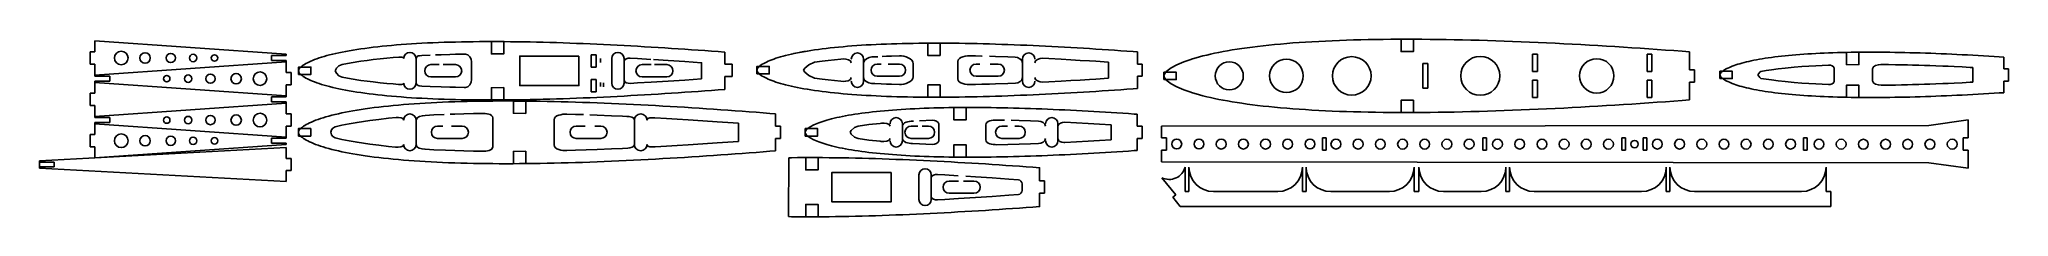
# Model space of a CAD drawing. Header units: millimetres. Extents: x 2592 to 3390, y 1308 to 1380.
import ezdxf

# ---------------------------------------------------------------- set-up
doc = ezdxf.new("R2010")
doc.units = ezdxf.units.MM
doc.layers.add('7', color=7, linetype='Continuous')
doc.layers.add('LAYER01', color=7, linetype='Continuous')

msp = doc.modelspace()

# ---------------------------------------------------------------- linework, layer by layer
for p, q in [((2612.71, 1369.95), (2612.71, 1374.95)), ((2612.71, 1374.95), (2614.71, 1374.95)), ((2614.71, 1379.37), (2614.71, 1374.95)), ((2815.86, 1373.75), (2817.86, 1373.75)), ((2815.86, 1373.75), (2815.86, 1368.75)), ((2817.86, 1373.75), (2817.86, 1368.75)), ((2870.04, 1369.98), (2870.04, 1374.83)), ((2902.76, 1375.15), (2897.84, 1374.28)), ((3037.21, 1369.99), (3037.21, 1374.94)), ((3197.43, 1366.94), (3197.43, 1373.98)), ((3199.43, 1373.98), (3199.43, 1366.94)), ((3243.79, 1366.94), (3243.79, 1373.98)), ((3245.79, 1373.98), (3245.79, 1366.94)), ((3260.99, 1367.68), (3260.99, 1374.98)), ((2614.71, 1369.95), (2612.71, 1369.95)), ((2692.24, 1366.53), (2694.24, 1366.53)), ((2694.24, 1366.53), (2694.24, 1361.53)), ((2744.87, 1372.25), (2744.87, 1362.25)), ((2750.88, 1369.75), (2754.17, 1369.75)), ((2755.88, 1369.75), (2760.88, 1369.75)), ((2767.38, 1370.83), (2767.38, 1363.66)), ((2815.86, 1372.75), (2815.86, 1369.75)), ((2817.86, 1368.75), (2815.86, 1368.75)), ((2819.66, 1372.29), (2819.66, 1370.68)), ((2824.15, 1362.25), (2824.15, 1372.25)), ((2829.15, 1372.25), (2829.15, 1362.25)), ((2829.15, 1371.12), (2829.15, 1363.37)), ((2836.45, 1369.75), (2840.2, 1369.75)), ((2841.45, 1369.75), (2846.45, 1369.75)), ((2873.04, 1369.98), (2870.04, 1369.98)), ((2873.04, 1364.98), (2870.04, 1364.98)), ((2870.04, 1364.98), (2870.04, 1359.66)), ((2873.04, 1367.48), (2873.04, 1369.98)), ((2873.04, 1367.48), (2873.04, 1367.48)), ((2873.04, 1367.48), (2873.04, 1364.98)), ((2926.23, 1371.99), (2926.23, 1362.99)), ((2931.77, 1369.99), (2933.31, 1369.99)), ((2940.77, 1364.99), (2931.77, 1364.99)), ((2936.27, 1369.99), (2940.77, 1369.99)), ((2946.31, 1370.14), (2946.31, 1364.84)), ((2964.46, 1370.97), (2964.46, 1364.01)), ((2971.84, 1369.99), (2973.43, 1369.99)), ((2980.84, 1364.99), (2971.84, 1364.99)), ((2977.52, 1369.99), (2980.84, 1369.99)), ((2990.66, 1362.99), (2990.66, 1371.99)), ((3025.48, 1370.77), (3025.48, 1364.21)), ((3039.21, 1369.99), (3037.21, 1369.99)), ((3039.21, 1364.99), (3037.21, 1364.99)), ((3037.21, 1364.99), (3037.21, 1360.04)), ((3039.21, 1367.49), (3039.21, 1369.99)), ((3039.21, 1367.49), (3039.21, 1364.99)), ((3154.99, 1370.18), (3152.99, 1370.18)), ((3155, 1370.18), (3153, 1370.18)), ((3154.99, 1370.18), (3154.99, 1360.18)), ((3155, 1370.18), (3155, 1360.18)), ((3262.99, 1367.68), (3260.99, 1367.68)), ((3262.99, 1365.18), (3262.99, 1367.68)), ((3262.99, 1365.18), (3262.99, 1362.68)), ((3375.8, 1368.58), (3375.8, 1362.58)), ((3388.35, 1368.09), (3388.35, 1372.84)), ((3390.35, 1368.09), (3388.35, 1368.09)), ((3390.35, 1365.59), (3390.35, 1368.09)), ((3390.35, 1365.59), (3390.35, 1363.09)), ((2612.71, 1353.11), (2612.71, 1358.11)), ((2612.71, 1358.11), (2614.71, 1358.11)), ((2614.71, 1362.53), (2614.71, 1358.11)), ((2692.24, 1357.11), (2692.24, 1361.53)), ((2694.24, 1361.53), (2692.24, 1361.53)), ((2760.88, 1364.75), (2750.88, 1364.75)), ((2815.86, 1363.75), (2817.86, 1363.75)), ((2815.86, 1363.75), (2815.86, 1358.75)), ((2817.86, 1358.75), (2815.86, 1358.75)), ((2817.86, 1363.75), (2817.86, 1358.75)), ((2819.66, 1362.53), (2819.66, 1360.91)), ((2820.84, 1362.38), (2820.84, 1360.77)), ((2846.45, 1364.75), (2836.45, 1364.75)), ((3154.99, 1360.18), (3152.99, 1360.18)), ((3155, 1360.18), (3153, 1360.18)), ((3197.43, 1363.41), (3197.43, 1356.37)), ((3199.43, 1363.41), (3199.43, 1356.37)), ((3243.79, 1363.41), (3243.79, 1356.37)), ((3245.79, 1363.41), (3245.79, 1356.37)), ((3262.99, 1362.68), (3260.99, 1362.68)), ((3260.99, 1362.68), (3260.99, 1355.37)), ((3388.35, 1363.09), (3388.37, 1358.34)), ((3390.35, 1363.09), (3388.37, 1363.09)), ((2614.71, 1353.11), (2612.71, 1353.11)), ((2692.24, 1349.69), (2694.24, 1349.69)), ((2694.24, 1349.69), (2694.24, 1344.69)), ((2890.59, 1344.71), (2890.59, 1349.75)), ((3037.16, 1344.71), (3037.16, 1349.57)), ((2612.71, 1336.27), (2612.71, 1341.27)), ((2612.71, 1341.27), (2614.71, 1341.27)), ((2614.71, 1345.69), (2614.71, 1341.27)), ((2692.24, 1340.27), (2692.24, 1344.69)), ((2694.24, 1344.69), (2692.24, 1344.69)), ((2744.87, 1347.21), (2744.87, 1337.21)), ((2753.56, 1344.71), (2755.65, 1344.71)), ((2759.21, 1344.71), (2763.56, 1344.71)), ((2775.92, 1348.16), (2775.92, 1336.25)), ((2809.78, 1344.71), (2813.45, 1344.71)), ((2817.28, 1344.71), (2819.78, 1344.71)), ((2833.4, 1337.21), (2833.4, 1347.21)), ((2875.56, 1345.9), (2875.56, 1338.51)), ((2892.59, 1344.71), (2890.59, 1344.71)), ((2892.59, 1342.21), (2892.59, 1344.71)), ((2892.59, 1342.21), (2892.59, 1339.71)), ((2941.99, 1345.71), (2941.99, 1338.71)), ((2945.5, 1344.71), (2948.19, 1344.71)), ((2949.97, 1344.71), (2952.5, 1344.71)), ((2956.74, 1345.6), (2956.74, 1338.81)), ((2975.76, 1345.21), (2975.76, 1339.2)), ((2982.26, 1344.71), (2984.59, 1344.71)), ((2987.51, 1344.71), (2989.26, 1344.71)), ((3005, 1345.71), (3005, 1338.71)), ((3026.61, 1345.27), (3026.61, 1339.14)), ((3039.16, 1344.69), (3037.16, 1344.71)), ((3039.16, 1342.21), (3039.16, 1344.71)), ((3039.16, 1342.21), (3039.16, 1339.71)), ((3046.97, 1344.68), (3358, 1345.03)), ((3046.97, 1339.93), (3046.97, 1344.68)), ((3358, 1345.03), (3373.97, 1347.26)), ((3373.97, 1339.93), (3373.97, 1347.26)), ((2614.71, 1336.27), (2612.71, 1336.27)), ((2763.56, 1339.71), (2753.56, 1339.71)), ((2819.78, 1339.71), (2809.78, 1339.71)), ((2892.59, 1339.71), (2890.59, 1339.71)), ((2890.59, 1339.71), (2890.59, 1334.67)), ((2952.5, 1339.71), (2945.5, 1339.71)), ((2989.26, 1339.71), (2982.26, 1339.71)), ((3039.16, 1339.71), (3037.16, 1339.71)), ((3037.16, 1339.71), (3037.16, 1334.84)), ((3046.97, 1339.93), (3048.97, 1339.93)), ((3046.97, 1330.18), (3046.97, 1334.93)), ((3048.97, 1334.93), (3046.97, 1334.93)), ((3048.97, 1339.93), (3048.97, 1334.93)), ((3112.22, 1339.93), (3113.72, 1339.93)), ((3112.22, 1334.93), (3112.22, 1339.93)), ((3113.72, 1334.93), (3112.22, 1334.93)), ((3113.72, 1339.93), (3113.72, 1334.93)), ((3177.22, 1339.93), (3178.72, 1339.93)), ((3177.22, 1334.93), (3177.22, 1339.93)), ((3178.72, 1334.93), (3177.22, 1334.93)), ((3178.72, 1339.93), (3178.72, 1334.93)), ((3233.62, 1339.93), (3235.12, 1339.93)), ((3233.62, 1334.93), (3233.62, 1339.93)), ((3235.12, 1334.93), (3233.62, 1334.93)), ((3235.12, 1339.93), (3235.12, 1334.93)), ((3242.22, 1339.93), (3243.72, 1339.93)), ((3242.22, 1334.93), (3242.22, 1339.93)), ((3243.72, 1334.93), (3242.22, 1334.93)), ((3243.72, 1339.93), (3243.72, 1334.93)), ((3307.22, 1339.93), (3308.72, 1339.93)), ((3307.22, 1334.93), (3307.22, 1339.93)), ((3308.72, 1334.93), (3307.22, 1334.93)), ((3308.72, 1339.93), (3308.72, 1334.93)), ((3371.97, 1334.93), (3371.97, 1339.93)), ((3371.97, 1339.93), (3373.97, 1339.93)), ((3373.97, 1334.93), (3371.97, 1334.93)), ((3373.97, 1327.61), (3373.97, 1334.93)), ((2692.24, 1331.62), (2694.24, 1331.62)), ((2692.24, 1322.2), (2692.24, 1326.62)), ((2694.24, 1326.62), (2692.24, 1326.62)), ((2694.24, 1331.62), (2694.24, 1326.62)), ((2895.89, 1331.87), (2895.83, 1307.93)), ((2997.6, 1322.42), (2997.6, 1327.8)), ((3046.97, 1330.18), (3358, 1329.84)), ((3357.99, 1329.84), (3373.97, 1327.61)), ((2948.69, 1314.9), (2948.69, 1324.9)), ((2953.69, 1324.9), (2953.69, 1314.9)), ((2953.69, 1323.77), (2953.69, 1316.03)), ((2961, 1322.4), (2964.74, 1322.4)), ((2971, 1317.4), (2961, 1317.4)), ((2966.71, 1322.4), (2971, 1322.4)), ((2990.47, 1321.3), (2990.47, 1318.51)), ((2999.6, 1322.42), (2997.6, 1322.42)), ((2999.6, 1317.42), (2997.6, 1317.42)), ((2997.6, 1317.42), (2997.6, 1312.01)), ((2999.6, 1319.92), (2999.6, 1322.42)), ((2999.6, 1319.92), (2999.6, 1317.42))]:
    msp.add_line(p, q)
at = {"linetype": 'ByBlock'}
for p, q in [((3197.43, 1373.98), (3199.43, 1373.98)), ((3243.79, 1373.98), (3245.79, 1373.98)), ((3152.99, 1370.18), (3152.99, 1360.18)), ((3197.43, 1366.94), (3199.43, 1366.94)), ((3243.79, 1366.94), (3245.79, 1366.94)), ((3197.43, 1363.41), (3199.43, 1363.41)), ((3243.79, 1363.41), (3245.79, 1363.41)), ((3197.43, 1356.37), (3199.43, 1356.37)), ((3243.79, 1356.37), (3245.79, 1356.37))]:
    msp.add_line(p, q, dxfattribs=at)
for points in [[(2746.21, 1373.38), (2747.26, 1373.44), (2750.53, 1373.6), (2750.64, 1373.6)], [(2752.79, 1373.69), (2755.05, 1373.78), (2758.48, 1373.89), (2760.85, 1373.95), (2764.42, 1374.03), (2764.86, 1374.03)], [(2810.86, 1373.25), (2810.86, 1361.25), (2786.86, 1361.25), (2786.86, 1373.25), (2810.86, 1373.25)], [(2929.57, 1372.86), (2930.83, 1372.93), (2931.97, 1372.98)], [(2933.81, 1373.06), (2935.48, 1373.13), (2937.59, 1373.2), (2940.81, 1373.3)], [(2970.14, 1373.33), (2971.66, 1373.3), (2974.12, 1373.24), (2974.34, 1373.23)], [(2977.26, 1373.16), (2979.75, 1373.08), (2984.78, 1372.92), (2987.68, 1372.81)], [(2714.97, 1369.86), (2713.59, 1369.27), (2712.59, 1368.25), (2712.07, 1367.25)], [(2714.97, 1364.63), (2713.59, 1365.22), (2712.59, 1366.24), (2712.07, 1367.25)], [(2714.97, 1369.86), (2718.56, 1370.52), (2722.44, 1371.14), (2724.98, 1371.49), (2727.52, 1371.81), (2730.26, 1372.11), (2733, 1372.39), (2735.55, 1372.63), (2737.89, 1372.82)], [(2831.67, 1372.38), (2834.67, 1372.21), (2840.07, 1371.89)], [(2841.15, 1371.82), (2847.04, 1371.46), (2853.86, 1371), (2860.6, 1370.53), (2860.6, 1363.96)], [(2906.36, 1370.72), (2904.08, 1369.72), (2902.49, 1368.33), (2901.9, 1367.49)], [(2906.36, 1364.26), (2904.08, 1365.26), (2902.49, 1366.64), (2901.9, 1367.49)], [(2906.36, 1370.72), (2909.49, 1371.15), (2911.9, 1371.44), (2914.44, 1371.71), (2917.03, 1371.97), (2918.08, 1372.06)], [(2998.74, 1372.32), (3001.29, 1372.2), (3006.4, 1371.93), (3010.24, 1371.71), (3014.06, 1371.49), (3017.88, 1371.26), (3020.43, 1371.1), (3025.48, 1370.77), (3025.48, 1370.77)], [(3289.92, 1367.02), (3289.47, 1366.73), (3289.07, 1366.18), (3288.74, 1365.59)], [(3289.92, 1364.16), (3289.47, 1364.45), (3289.07, 1365), (3288.74, 1365.59)], [(3289.92, 1367.02), (3292.15, 1367.38), (3294.25, 1367.69), (3296.88, 1368.02), (3299.72, 1368.34), (3303.42, 1368.68), (3306.5, 1368.93), (3309.4, 1369.13), (3312.22, 1369.29), (3314.76, 1369.42), (3317.38, 1369.52)], [(3319.64, 1368.31), (3319.64, 1362.87)], [(3335.17, 1363.13), (3335.17, 1368.06)], [(3338.62, 1369.8), (3338.64, 1369.8)], [(3338.64, 1369.8), (3341.7, 1369.77), (3344.57, 1369.73), (3346.98, 1369.68), (3349.33, 1369.63), (3351.41, 1369.58), (3353.98, 1369.5), (3356.28, 1369.43), (3358.4, 1369.36), (3360.89, 1369.27), (3363.65, 1369.16), (3365.87, 1369.06), (3368.35, 1368.95), (3371.57, 1368.8), (3374.78, 1368.63), (3375.8, 1368.57)], [(2737.69, 1361.69), (2735.55, 1361.87), (2733, 1362.1), (2730.26, 1362.38), (2727.52, 1362.69), (2724.98, 1363.01), (2722.44, 1363.36), (2718.56, 1363.97), (2714.97, 1364.63)], [(2764.83, 1360.46), (2764.42, 1360.47), (2760.85, 1360.54), (2758.48, 1360.6), (2755.05, 1360.71), (2750.53, 1360.89), (2747.26, 1361.05), (2746.06, 1361.12)], [(2860.6, 1363.96), (2860.6, 1363.96), (2853.86, 1363.49), (2847.04, 1363.03), (2840.18, 1362.61), (2834.67, 1362.28), (2831.67, 1362.11)], [(2917.93, 1362.93), (2917.03, 1363.01), (2914.44, 1363.27), (2911.9, 1363.54), (2909.49, 1363.83), (2906.36, 1364.26)], [(2940.76, 1361.68), (2937.59, 1361.77), (2935.48, 1361.85), (2933.37, 1361.93), (2930.83, 1362.05), (2929.41, 1362.12)], [(2987.78, 1362.18), (2984.78, 1362.06), (2979.75, 1361.9), (2977.26, 1361.82), (2974.12, 1361.74), (2971.66, 1361.68), (2969.91, 1361.65)], [(3025.48, 1364.21), (3025.48, 1364.21), (3020.43, 1363.88), (3017.88, 1363.72), (3014.06, 1363.49), (3010.24, 1363.27), (3006.4, 1363.05), (3001.29, 1362.78), (2998.79, 1362.66)], [(3317.35, 1361.66), (3314.76, 1361.77), (3312.22, 1361.89), (3309.4, 1362.05), (3306.5, 1362.25), (3303.42, 1362.5), (3299.72, 1362.85), (3296.88, 1363.16), (3294.25, 1363.5), (3292.15, 1363.8), (3289.92, 1364.16)], [(3375.8, 1362.61), (3374.78, 1362.55), (3371.57, 1362.38), (3368.35, 1362.23), (3365.87, 1362.12), (3363.65, 1362.03), (3360.89, 1361.92), (3358.4, 1361.82), (3356.28, 1361.75), (3353.98, 1361.68), (3351.41, 1361.61), (3349.33, 1361.55), (3346.98, 1361.5), (3344.57, 1361.46), (3341.7, 1361.41), (3338.64, 1361.38)], [(2748.58, 1349.1), (2752.1, 1349.29), (2756.27, 1349.48)], [(2758.68, 1349.58), (2760.52, 1349.64), (2764.25, 1349.75), (2768.08, 1349.84), (2771.47, 1349.9)], [(2805.96, 1349.6), (2809.45, 1349.5), (2812.66, 1349.4)], [(2815.24, 1349.29), (2818.21, 1349.14), (2824.09, 1348.96), (2828.53, 1348.76), (2830.24, 1348.68)], [(2712.03, 1344.47), (2711.17, 1343.95), (2710.57, 1343.18), (2710.25, 1342.21)], [(2712.03, 1339.94), (2711.17, 1340.46), (2710.57, 1341.23), (2710.25, 1342.21)], [(2712.03, 1344.47), (2714.73, 1345.08), (2717.75, 1345.68), (2720.93, 1346.24), (2726.08, 1347.01), (2729.72, 1347.48), (2733.64, 1347.91), (2736.85, 1348.21)], [(2800.81, 1337.11), (2800.81, 1347.3)], [(2841.68, 1348.09), (2846.31, 1347.82), (2850.75, 1347.56), (2855.18, 1347.29), (2861.06, 1346.91), (2866.9, 1346.52)], [(2866.9, 1346.52), (2871.24, 1346.21), (2875.56, 1345.9), (2875.56, 1345.9), (2875.56, 1345.9)], [(2924.04, 1344.77), (2922.52, 1344.19), (2921.23, 1342.95), (2920.76, 1342.21)], [(2924.04, 1339.64), (2922.52, 1340.22), (2921.23, 1341.46), (2920.76, 1342.21)], [(2924.04, 1344.77), (2928.36, 1345.34), (2933.03, 1345.84), (2933.5, 1345.89)], [(2946.09, 1346.77), (2946.48, 1346.79)], [(2948.88, 1346.91), (2954.13, 1347.1)], [(2956.74, 1345.6), (2956.74, 1340.5)], [(2980.18, 1347.22), (2983.32, 1347.16)], [(2986.02, 1347.1), (2989.25, 1347.02), (2993.84, 1346.87), (2997.13, 1346.76)], [(3007.83, 1346.31), (3012.53, 1346.08), (3017.23, 1345.82), (3021.93, 1345.55), (3026.61, 1345.27), (3026.61, 1345.27)], [(2736.57, 1336.22), (2733.64, 1336.5), (2729.72, 1336.94), (2726.08, 1337.4), (2720.93, 1338.17), (2717.75, 1338.73), (2714.73, 1339.33), (2712.03, 1339.94)], [(2771.96, 1334.51), (2768.08, 1334.57), (2764.25, 1334.66), (2760.52, 1334.77), (2756.84, 1334.91), (2752.1, 1335.12), (2748.58, 1335.31), (2748.38, 1335.32)], [(2830.72, 1335.76), (2828.53, 1335.65), (2824.09, 1335.45), (2818.21, 1335.27), (2813.81, 1335.05), (2809.45, 1334.91), (2805.99, 1334.81)], [(2875.56, 1338.51), (2875.56, 1338.51), (2875.56, 1338.51), (2871.24, 1338.2), (2866.9, 1337.9), (2861.06, 1337.5), (2855.18, 1337.12), (2850.75, 1336.85), (2846.31, 1336.59), (2841.79, 1336.33)], [(2933.36, 1338.54), (2933.03, 1338.57), (2928.36, 1339.07), (2924.04, 1339.64)], [(2954.09, 1337.31), (2948.88, 1337.5), (2946.01, 1337.64)], [(2997.2, 1337.66), (2993.84, 1337.54), (2989.25, 1337.4), (2984.7, 1337.28), (2980.21, 1337.19)], [(3026.61, 1339.14), (3026.61, 1339.14), (3021.93, 1338.86), (3017.23, 1338.59), (3012.53, 1338.33), (3007.83, 1338.1), (3007.42, 1338.08)], [(2937.42, 1325.9), (2937.42, 1313.9), (2913.42, 1313.9), (2913.42, 1325.9), (2937.42, 1325.9)], [(2956.22, 1325.03), (2959.21, 1324.86), (2964.61, 1324.55)], [(2967.66, 1324.36), (2971.59, 1324.11), (2978.41, 1323.66), (2985.15, 1323.19), (2989.02, 1322.9)], [(2989.05, 1316.9), (2985.15, 1316.62), (2978.41, 1316.14), (2971.59, 1315.69), (2964.73, 1315.26), (2959.21, 1314.94), (2956.22, 1314.77)]]:
    msp.add_lwpolyline(points)
for centre in [(3053.19, 1337.43), (3062.19, 1337.43), (3071.2, 1337.41), (3080.2, 1337.41), (3089.16, 1337.41), (3098.16, 1337.41), (3107.19, 1337.43), (3117.7, 1337.42), (3126.7, 1337.42), (3135.71, 1337.4), (3144.71, 1337.4), (3153.67, 1337.4), (3162.67, 1337.4), (3171.7, 1337.42), (3183.19, 1337.42), (3192.19, 1337.42), (3201.2, 1337.4), (3210.2, 1337.4), (3219.16, 1337.4), (3228.16, 1337.4), (3247.98, 1337.42), (3256.98, 1337.42), (3265.99, 1337.4), (3274.99, 1337.4), (3283.95, 1337.4), (3292.95, 1337.4), (3301.98, 1337.42), (3313.48, 1337.39), (3322.48, 1337.39), (3331.49, 1337.37), (3340.49, 1337.37), (3349.44, 1337.37), (3358.44, 1337.37), (3367.48, 1337.39)]:
    msp.add_circle(centre, 2)
for centre, start, end in [((2742.37, 1372.25), 0, 180), ((2826.65, 1372.25), 0, 180), ((2923.73, 1371.99), 0, 180), ((2993.16, 1371.99), 0, 180), ((2750.88, 1367.25), 90, 270), ((2760.88, 1367.25), 270, 90), ((2836.45, 1367.25), 90, 270), ((2846.45, 1367.25), 270, 90), ((2931.77, 1367.49), 90, 270), ((2940.77, 1367.49), 270, 90), ((2971.84, 1367.49), 90, 270), ((2980.84, 1367.49), 270, 90), ((2742.37, 1362.25), 180, 0), ((2826.65, 1362.25), 180, 0), ((2923.73, 1362.99), 180, 0), ((2993.16, 1362.99), 180, 0), ((2742.37, 1347.21), 0, 180), ((2835.9, 1347.21), 0, 180), ((2753.56, 1342.21), 90, 270), ((2763.56, 1342.21), 270, 90), ((2809.78, 1342.21), 90, 270), ((2819.78, 1342.21), 270, 90), ((2939.49, 1345.71), 0, 180), ((2945.5, 1342.21), 90, 270), ((2952.5, 1342.21), 270, 90), ((2982.26, 1342.21), 90, 270), ((2989.26, 1342.21), 270, 90), ((3002.5, 1345.71), 0, 180), ((2742.37, 1337.21), 180, 0), ((2835.9, 1337.21), 180, 0), ((2939.49, 1338.71), 180, 0), ((3002.5, 1338.71), 180, 0), ((2951.19, 1324.9), 0, 180), ((2961, 1319.9), 90, 270), ((2971, 1319.9), 270, 90), ((2951.19, 1314.9), 180, 0)]:
    msp.add_arc(centre, 2.5, start, end)
for points in [[(2737.89, 1372.82), (2738.57, 1372.88), (2739.87, 1372.93), (2739.87, 1372.25)], [(2746.21, 1373.38), (2745.63, 1373.35), (2744.87, 1372.83), (2744.87, 1372.25)], [(2764.86, 1374.03), (2766.22, 1374.05), (2767.38, 1372.19), (2767.38, 1370.83)], [(2929.57, 1372.86), (2928.21, 1372.79), (2926.23, 1371.86), (2926.23, 1370.49)], [(2940.81, 1373.3), (2942.92, 1373.36), (2946.31, 1372.25), (2946.31, 1370.14)], [(2964.46, 1370.97), (2964.46, 1373.02), (2968.09, 1373.37), (2970.14, 1373.33)], [(2829.15, 1371.12), (2829.15, 1372.06), (2830.73, 1372.43), (2831.67, 1372.38)], [(2918.08, 1372.06), (2919.25, 1372.16), (2921.23, 1371.66), (2921.23, 1370.49)], [(2987.68, 1372.81), (2988.94, 1372.76), (2990.66, 1371.75), (2990.66, 1370.49)], [(2998.74, 1372.32), (2997.55, 1372.38), (2995.66, 1371.68), (2995.66, 1370.49)], [(3317.38, 1369.52), (3318.24, 1369.56), (3319.64, 1369.16), (3319.64, 1368.31)], [(3335.17, 1368.06), (3335.17, 1369.35), (3337.35, 1369.81), (3338.64, 1369.8)], [(2737.69, 1361.69), (2738.44, 1361.62), (2739.87, 1361.5), (2739.87, 1362.25)], [(2746.06, 1361.12), (2745.52, 1361.15), (2744.87, 1361.7), (2744.87, 1362.25)], [(2764.83, 1360.46), (2766.2, 1360.44), (2767.38, 1362.3), (2767.38, 1363.66)], [(2829.15, 1363.37), (2829.15, 1362.43), (2830.73, 1362.06), (2831.67, 1362.11)], [(2917.93, 1362.93), (2919.14, 1362.82), (2921.23, 1363.27), (2921.23, 1364.49)], [(2929.41, 1362.12), (2928.09, 1362.19), (2926.23, 1363.17), (2926.23, 1364.49)], [(2940.76, 1361.68), (2942.89, 1361.62), (2946.31, 1362.71), (2946.31, 1364.84)], [(2964.46, 1364.01), (2964.46, 1362.03), (2967.93, 1361.61), (2969.91, 1361.65)], [(2987.78, 1362.18), (2989.01, 1362.22), (2990.66, 1363.26), (2990.66, 1364.49)], [(2998.79, 1362.66), (2997.58, 1362.6), (2995.66, 1363.28), (2995.66, 1364.49)], [(3317.35, 1361.66), (3318.21, 1361.62), (3319.64, 1362.01), (3319.64, 1362.87)], [(3335.17, 1363.13), (3335.17, 1361.83), (3337.35, 1361.37), (3338.64, 1361.38)], [(2748.58, 1349.1), (2747.19, 1349.03), (2744.87, 1348.6), (2744.87, 1347.21)], [(2771.47, 1349.9), (2773.06, 1349.92), (2775.92, 1349.76), (2775.92, 1348.16)], [(2805.96, 1349.6), (2804.08, 1349.66), (2800.81, 1349.18), (2800.81, 1347.3)], [(2736.85, 1348.21), (2737.91, 1348.31), (2739.87, 1348.27), (2739.87, 1347.21)], [(2830.24, 1348.68), (2831.41, 1348.62), (2833.4, 1348.37), (2833.4, 1347.21)], [(2838.4, 1347.21), (2838.4, 1348.34), (2840.55, 1348.15), (2841.68, 1348.09)], [(2933.5, 1345.89), (2934.73, 1345.99), (2936.99, 1345.93), (2936.99, 1344.71)], [(2946.09, 1346.77), (2944.56, 1346.7), (2941.99, 1346.24), (2941.99, 1344.71)], [(2954.13, 1347.1), (2955.13, 1347.13), (2956.74, 1346.61), (2956.74, 1345.6)], [(2980.18, 1347.22), (2978.56, 1347.25), (2975.76, 1346.83), (2975.76, 1345.21)], [(2997.13, 1346.76), (2998.31, 1346.72), (3000, 1345.88), (3000, 1344.71)], [(3007.83, 1346.31), (3006.74, 1346.36), (3005, 1345.79), (3005, 1344.71)], [(2736.57, 1336.22), (2737.72, 1336.12), (2739.87, 1336.06), (2739.87, 1337.21)], [(2748.38, 1335.32), (2747.05, 1335.41), (2744.87, 1335.88), (2744.87, 1337.21)], [(2771.96, 1334.51), (2773.4, 1334.49), (2775.92, 1334.81), (2775.92, 1336.25)], [(2800.81, 1337.11), (2800.81, 1335.22), (2804.1, 1334.76), (2805.99, 1334.81)], [(2830.72, 1335.76), (2831.73, 1335.8), (2833.4, 1336.19), (2833.4, 1337.21)], [(2838.4, 1337.21), (2838.4, 1336.04), (2840.63, 1336.26), (2841.79, 1336.33)], [(2933.36, 1338.54), (2934.63, 1338.43), (2936.99, 1338.43), (2936.99, 1339.71)], [(2941.99, 1339.71), (2941.99, 1338.2), (2944.51, 1337.72), (2946.01, 1337.64)], [(2954.09, 1337.31), (2955.1, 1337.28), (2956.74, 1337.79), (2956.74, 1338.81)], [(2975.76, 1339.2), (2975.76, 1337.57), (2978.58, 1337.16), (2980.21, 1337.19)], [(2997.2, 1337.66), (2998.35, 1337.7), (3000, 1338.55), (3000, 1339.71)], [(3005, 1339.71), (3005, 1338.73), (3006.45, 1338.04), (3007.42, 1338.08)], [(2953.69, 1323.77), (2953.69, 1324.71), (2955.28, 1325.09), (2956.22, 1325.03)], [(2989.02, 1322.9), (2989.74, 1322.85), (2990.47, 1322.02), (2990.47, 1321.3)], [(2990.47, 1318.51), (2990.47, 1317.79), (2989.76, 1316.96), (2989.05, 1316.9)], [(2953.69, 1316.03), (2953.69, 1315.09), (2955.28, 1314.72), (2956.22, 1314.77)]]:
    msp.add_open_spline(points, degree=3)
at = {"layer": '7', "linetype": 'Continuous'}
for points in [[(2870.04, 1374.83), (2869.9, 1374.84), (2867.25, 1375.04), (2864.6, 1375.24), (2861.95, 1375.43), (2859.25, 1375.63), (2856.56, 1375.82), (2853.86, 1376), (2851.13, 1376.19), (2848.41, 1376.37), (2845.68, 1376.55), (2842.93, 1376.72), (2840.18, 1376.89), (2837.43, 1377.05), (2834.67, 1377.21), (2831.91, 1377.37), (2829.15, 1377.52), (2826.39, 1377.67), (2823.63, 1377.81), (2820.87, 1377.94), (2818.12, 1378.07), (2815.37, 1378.19), (2812.62, 1378.3), (2809.89, 1378.41), (2807.16, 1378.51), (2804.43, 1378.6), (2801.74, 1378.69), (2799.04, 1378.77), (2796.35, 1378.84), (2793.69, 1378.91), (2791.04, 1378.96), (2788.39, 1379.01), (2785.79, 1379.05), (2783.19, 1379.08), (2780.6, 1379.1), (2778.06, 1379.12), (2775.53, 1379.12), (2772.99, 1379.12), (2770.53, 1379.1), (2768.07, 1379.08), (2765.61, 1379.05), (2763.23, 1379.01), (2760.85, 1378.95), (2758.48, 1378.89), (2756.19, 1378.82), (2753.91, 1378.74), (2751.62, 1378.65), (2749.44, 1378.55), (2747.26, 1378.44), (2745.08, 1378.32), (2743, 1378.19), (2740.93, 1378.05), (2738.86, 1377.9), (2736.91, 1377.74), (2734.96, 1377.58), (2733, 1377.39), (2731.18, 1377.21), (2729.35, 1377.02), (2727.52, 1376.81), (2725.83, 1376.6), (2724.14, 1376.37), (2722.44, 1376.14), (2720.89, 1375.9), (2719.34, 1375.65), (2717.79, 1375.39), (2716.38, 1375.13), (2714.97, 1374.86), (2713.57, 1374.57), (2712.31, 1374.3), (2711.06, 1374.01), (2709.81, 1373.7), (2708.71, 1373.41), (2707.61, 1373.1), (2706.52, 1372.77), (2705.58, 1372.47), (2704.64, 1372.14), (2703.71, 1371.8), (2702.93, 1371.49), (2702.16, 1371.16), (2701.4, 1370.81), (2700.79, 1370.51), (2700.18, 1370.19), (2699.59, 1369.84), (2699.14, 1369.55), (2698.71, 1369.23), (2698.3, 1368.89), (2698.01, 1368.62), (2697.75, 1368.33), (2697.52, 1368.01), (2697.39, 1367.77), (2697.29, 1367.51), (2697.26, 1367.25), (2697.29, 1366.98), (2697.39, 1366.73), (2697.52, 1366.48), (2697.75, 1366.16), (2698.01, 1365.87), (2698.3, 1365.6), (2698.71, 1365.26), (2699.14, 1364.95), (2699.59, 1364.65), (2700.18, 1364.3), (2700.79, 1363.99), (2701.4, 1363.69), (2702.16, 1363.34), (2702.93, 1363.01), (2703.71, 1362.69), (2704.64, 1362.35), (2705.58, 1362.03), (2706.52, 1361.72), (2707.61, 1361.4), (2708.71, 1361.09), (2709.81, 1360.8), (2711.06, 1360.49), (2712.31, 1360.19), (2713.57, 1359.92), (2714.97, 1359.63), (2716.38, 1359.36), (2717.79, 1359.1), (2719.34, 1358.84), (2720.89, 1358.59), (2722.44, 1358.36), (2724.14, 1358.12), (2725.83, 1357.9), (2727.52, 1357.69), (2729.35, 1357.48), (2731.18, 1357.28), (2733, 1357.1), (2734.96, 1356.92), (2736.91, 1356.75), (2738.86, 1356.59), (2740.93, 1356.44), (2743, 1356.3), (2745.08, 1356.17), (2747.26, 1356.05), (2749.44, 1355.94), (2751.62, 1355.84), (2753.91, 1355.75), (2756.19, 1355.67), (2758.48, 1355.6), (2760.85, 1355.54), (2763.23, 1355.49), (2765.61, 1355.44), (2768.07, 1355.41), (2770.53, 1355.39), (2772.99, 1355.38), (2775.53, 1355.37), (2778.06, 1355.38), (2780.6, 1355.39), (2783.19, 1355.41), (2785.79, 1355.44), (2788.39, 1355.48), (2791.04, 1355.53), (2793.69, 1355.59), (2796.35, 1355.65), (2799.04, 1355.72), (2801.74, 1355.8), (2804.43, 1355.89), (2807.16, 1355.98), (2809.89, 1356.08), (2812.62, 1356.19), (2815.37, 1356.31), (2818.12, 1356.43), (2820.87, 1356.55), (2823.63, 1356.69), (2826.39, 1356.83), (2829.15, 1356.97), (2831.91, 1357.13), (2834.67, 1357.28), (2837.43, 1357.44), (2840.18, 1357.61), (2842.93, 1357.77), (2845.68, 1357.95), (2848.41, 1358.12), (2851.13, 1358.3), (2853.86, 1358.49), (2856.56, 1358.68), (2859.25, 1358.87), (2861.95, 1359.06), (2864.6, 1359.25), (2867.25, 1359.45), (2869.9, 1359.65), (2870.04, 1359.66)], [(2775.42, 1379.12), (2780.42, 1379.1), (2780.4, 1374.1), (2775.4, 1374.12), (2775.42, 1379.12)], [(3037.21, 1374.94), (3035.49, 1375.07), (3032.99, 1375.25), (3030.5, 1375.42), (3028, 1375.6), (3025.48, 1375.77), (3022.95, 1375.94), (3020.43, 1376.1), (3017.88, 1376.26), (3015.34, 1376.41), (3012.79, 1376.56), (3010.24, 1376.71), (3007.68, 1376.86), (3005.13, 1377), (3002.57, 1377.14), (3000.02, 1377.27), (2997.46, 1377.39), (2994.92, 1377.51), (2992.37, 1377.62), (2989.82, 1377.72), (2987.3, 1377.82), (2984.78, 1377.92), (2982.25, 1378), (2979.75, 1378.08), (2977.26, 1378.16), (2974.76, 1378.22), (2972.31, 1378.28), (2969.85, 1378.33), (2967.4, 1378.38), (2964.99, 1378.42), (2962.59, 1378.44), (2960.18, 1378.47), (2957.84, 1378.48), (2955.49, 1378.48), (2953.14, 1378.48), (2950.87, 1378.47), (2948.59, 1378.44), (2946.31, 1378.41), (2944.11, 1378.38), (2941.91, 1378.33), (2939.71, 1378.27), (2937.59, 1378.2), (2935.48, 1378.13), (2933.37, 1378.05), (2931.35, 1377.95), (2929.33, 1377.85), (2927.31, 1377.74), (2925.39, 1377.62), (2923.47, 1377.49), (2921.55, 1377.35), (2919.74, 1377.21), (2917.94, 1377.05), (2916.13, 1376.88), (2914.44, 1376.71), (2912.75, 1376.53), (2911.06, 1376.34), (2909.49, 1376.15), (2907.92, 1375.94), (2906.36, 1375.72), (2904.92, 1375.5), (2903.48, 1375.27), (2902.05, 1375.03), (2900.74, 1374.79), (2899.44, 1374.54), (2898.14, 1374.27), (2896.98, 1374.02), (2895.82, 1373.75), (2894.66, 1373.46), (2893.64, 1373.19), (2892.62, 1372.91), (2891.61, 1372.6), (2890.74, 1372.32), (2889.87, 1372.02), (2889.01, 1371.7), (2888.29, 1371.42), (2887.58, 1371.11), (2886.88, 1370.79), (2886.31, 1370.51), (2885.75, 1370.21), (2885.2, 1369.89), (2884.79, 1369.62), (2884.38, 1369.33), (2884, 1369.01), (2883.74, 1368.76), (2883.49, 1368.49), (2883.28, 1368.2), (2883.16, 1367.97), (2883.07, 1367.73), (2883.04, 1367.49), (2883.07, 1367.25), (2883.16, 1367.01), (2883.28, 1366.78), (2883.49, 1366.48), (2883.74, 1366.22), (2884, 1365.97), (2884.38, 1365.65), (2884.79, 1365.36), (2885.2, 1365.09), (2885.75, 1364.77), (2886.31, 1364.47), (2886.88, 1364.19), (2887.58, 1363.87), (2888.29, 1363.56), (2889.01, 1363.28), (2889.87, 1362.96), (2890.74, 1362.66), (2891.61, 1362.38), (2892.62, 1362.07), (2893.64, 1361.79), (2894.66, 1361.52), (2895.82, 1361.23), (2896.98, 1360.96), (2898.14, 1360.71), (2899.44, 1360.44), (2900.74, 1360.19), (2902.05, 1359.95), (2903.48, 1359.71), (2904.92, 1359.48), (2906.36, 1359.26), (2907.92, 1359.04), (2909.49, 1358.83), (2911.06, 1358.64), (2912.75, 1358.45), (2914.44, 1358.27), (2916.13, 1358.1), (2917.94, 1357.93), (2919.74, 1357.77), (2921.55, 1357.63), (2923.47, 1357.49), (2925.39, 1357.36), (2927.31, 1357.24), (2929.33, 1357.13), (2931.35, 1357.03), (2933.37, 1356.93), (2935.48, 1356.85), (2937.59, 1356.77), (2939.71, 1356.71), (2941.91, 1356.65), (2944.11, 1356.6), (2946.31, 1356.57), (2948.59, 1356.54), (2950.87, 1356.51), (2953.14, 1356.5), (2955.49, 1356.5), (2957.84, 1356.5), (2960.18, 1356.51), (2962.59, 1356.53), (2964.99, 1356.56), (2967.4, 1356.6), (2969.85, 1356.64), (2972.31, 1356.7), (2974.76, 1356.76), (2977.26, 1356.82), (2979.75, 1356.9), (2982.25, 1356.98), (2984.78, 1357.06), (2987.3, 1357.16), (2989.82, 1357.26), (2992.37, 1357.36), (2994.92, 1357.47), (2997.46, 1357.59), (3000.02, 1357.71), (3002.57, 1357.84), (3005.13, 1357.98), (3007.68, 1358.12), (3010.24, 1358.27), (3012.79, 1358.42), (3015.34, 1358.57), (3017.88, 1358.72), (3020.43, 1358.88), (3022.95, 1359.04), (3025.48, 1359.21), (3028, 1359.38), (3030.5, 1359.56), (3032.99, 1359.73), (3035.49, 1359.91), (3037.21, 1360.04), (3037.21, 1360.04)], [(2952.23, 1378.47), (2957.23, 1378.48), (2957.23, 1373.48), (2952.23, 1373.47), (2952.23, 1378.47)], [(3260.99, 1374.98), (3257.98, 1375.21), (3254.65, 1375.45), (3251.27, 1375.69), (3247.89, 1375.93), (3244.51, 1376.17), (3241.08, 1376.4), (3237.66, 1376.63), (3234.24, 1376.85), (3230.79, 1377.06), (3227.34, 1377.27), (3223.88, 1377.48), (3220.42, 1377.68), (3216.96, 1377.88), (3213.49, 1378.07), (3210.03, 1378.25), (3206.57, 1378.43), (3203.1, 1378.6), (3199.65, 1378.75), (3196.2, 1378.91), (3192.75, 1379.05), (3189.33, 1379.18), (3185.91, 1379.31), (3182.48, 1379.43), (3179.1, 1379.54), (3175.72, 1379.64), (3172.33, 1379.73), (3169.01, 1379.81), (3165.68, 1379.88), (3162.35, 1379.94), (3159.09, 1379.99), (3155.83, 1380.03), (3152.57, 1380.05), (3149.39, 1380.07), (3146.21, 1380.08), (3143.03, 1380.07), (3139.94, 1380.05), (3136.85, 1380.03), (3133.76, 1379.99), (3130.78, 1379.93), (3127.8, 1379.87), (3124.82, 1379.79), (3121.95, 1379.7), (3119.08, 1379.6), (3116.22, 1379.49), (3113.48, 1379.36), (3110.74, 1379.22), (3108, 1379.07), (3105.4, 1378.91), (3102.8, 1378.74), (3100.2, 1378.55), (3097.75, 1378.35), (3095.3, 1378.14), (3092.85, 1377.91), (3090.56, 1377.68), (3088.26, 1377.44), (3085.97, 1377.17), (3083.85, 1376.91), (3081.72, 1376.63), (3079.6, 1376.33), (3077.65, 1376.04), (3075.7, 1375.73), (3073.76, 1375.39), (3071.99, 1375.07), (3070.23, 1374.73), (3068.47, 1374.37), (3066.89, 1374.03), (3065.32, 1373.66), (3063.75, 1373.27), (3062.36, 1372.9), (3060.99, 1372.52), (3059.62, 1372.11), (3058.43, 1371.73), (3057.26, 1371.32), (3056.09, 1370.89), (3055.12, 1370.5), (3054.15, 1370.08), (3053.19, 1369.65), (3052.42, 1369.27), (3051.67, 1368.87), (3050.93, 1368.43), (3050.36, 1368.06), (3049.82, 1367.67), (3049.3, 1367.24), (3048.94, 1366.9), (3048.61, 1366.54), (3048.32, 1366.13), (3048.16, 1365.83), (3048.04, 1365.51), (3047.99, 1365.18), (3048.04, 1364.85), (3048.16, 1364.53), (3048.32, 1364.22), (3048.61, 1363.81), (3048.94, 1363.45), (3049.3, 1363.11), (3049.82, 1362.69), (3050.36, 1362.29), (3050.93, 1361.92), (3051.67, 1361.49), (3052.42, 1361.08), (3053.19, 1360.71), (3054.15, 1360.27), (3055.12, 1359.85), (3056.09, 1359.46), (3057.26, 1359.03), (3058.43, 1358.63), (3059.62, 1358.25), (3060.99, 1357.83), (3062.36, 1357.45), (3063.75, 1357.08), (3065.32, 1356.69), (3066.89, 1356.33), (3068.47, 1355.98), (3070.23, 1355.62), (3071.99, 1355.28), (3073.76, 1354.96), (3075.7, 1354.63), (3077.65, 1354.32), (3079.6, 1354.02), (3081.72, 1353.72), (3083.85, 1353.44), (3085.97, 1353.18), (3088.26, 1352.92), (3090.56, 1352.67), (3092.85, 1352.44), (3095.3, 1352.21), (3097.75, 1352), (3100.2, 1351.81), (3102.8, 1351.62), (3105.4, 1351.44), (3108, 1351.28), (3110.74, 1351.13), (3113.48, 1350.99), (3116.22, 1350.87), (3119.08, 1350.75), (3121.95, 1350.65), (3124.82, 1350.56), (3127.8, 1350.48), (3130.78, 1350.42), (3133.76, 1350.37), (3136.85, 1350.33), (3139.94, 1350.3), (3143.03, 1350.28), (3146.21, 1350.28), (3149.39, 1350.28), (3152.57, 1350.3), (3155.83, 1350.33), (3159.09, 1350.36), (3162.35, 1350.41), (3165.68, 1350.47), (3169.01, 1350.55), (3172.33, 1350.63), (3175.72, 1350.72), (3179.1, 1350.82), (3182.48, 1350.92), (3185.91, 1351.04), (3189.33, 1351.17), (3192.75, 1351.3), (3196.2, 1351.45), (3199.65, 1351.6), (3203.1, 1351.76), (3206.57, 1351.93), (3210.03, 1352.1), (3213.49, 1352.28), (3216.96, 1352.48), (3220.42, 1352.67), (3223.88, 1352.88), (3227.34, 1353.08), (3230.79, 1353.29), (3234.24, 1353.51), (3237.66, 1353.73), (3241.08, 1353.95), (3244.51, 1354.19), (3247.89, 1354.42), (3251.27, 1354.66), (3254.65, 1354.9), (3257.98, 1355.15), (3260.99, 1355.37)], [(3144.1, 1380.07), (3149.1, 1380.07), (3149.1, 1375.07), (3144.1, 1375.07), (3144.1, 1380.07)], [(3388.35, 1372.84), (3386.57, 1372.95), (3384.43, 1373.08), (3382.29, 1373.21), (3380.15, 1373.33), (3378, 1373.46), (3375.86, 1373.58), (3373.71, 1373.69), (3371.57, 1373.8), (3369.42, 1373.9), (3367.28, 1374), (3365.15, 1374.09), (3363.01, 1374.18), (3360.89, 1374.27), (3358.77, 1374.35), (3356.65, 1374.42), (3354.55, 1374.49), (3352.46, 1374.55), (3350.36, 1374.6), (3348.3, 1374.65), (3346.24, 1374.7), (3344.18, 1374.73), (3342.16, 1374.77), (3340.14, 1374.79), (3338.12, 1374.81), (3336.15, 1374.82), (3334.18, 1374.82), (3332.21, 1374.82), (3330.3, 1374.81), (3328.39, 1374.79), (3326.48, 1374.76), (3324.63, 1374.73), (3322.78, 1374.69), (3320.94, 1374.64), (3319.16, 1374.59), (3317.38, 1374.52), (3315.61, 1374.45), (3313.91, 1374.38), (3312.22, 1374.29), (3310.52, 1374.2), (3308.91, 1374.1), (3307.3, 1373.99), (3305.69, 1373.87), (3304.17, 1373.75), (3302.66, 1373.62), (3301.14, 1373.48), (3299.72, 1373.34), (3298.3, 1373.18), (3296.88, 1373.02), (3295.56, 1372.86), (3294.25, 1372.69), (3292.93, 1372.5), (3291.73, 1372.32), (3290.52, 1372.13), (3289.32, 1371.92), (3288.22, 1371.72), (3287.13, 1371.51), (3286.04, 1371.29), (3285.06, 1371.07), (3284.09, 1370.84), (3283.11, 1370.6), (3282.26, 1370.38), (3281.4, 1370.14), (3280.56, 1369.88), (3279.82, 1369.65), (3279.1, 1369.4), (3278.37, 1369.13), (3277.77, 1368.89), (3277.17, 1368.63), (3276.58, 1368.36), (3276.1, 1368.13), (3275.63, 1367.88), (3275.17, 1367.61), (3274.82, 1367.38), (3274.49, 1367.13), (3274.17, 1366.87), (3273.94, 1366.66), (3273.74, 1366.44), (3273.56, 1366.18), (3273.46, 1366), (3273.39, 1365.8), (3273.36, 1365.59), (3273.39, 1365.39), (3273.46, 1365.19), (3273.56, 1365), (3273.74, 1364.75), (3273.94, 1364.52), (3274.17, 1364.31), (3274.49, 1364.05), (3274.82, 1363.8), (3275.17, 1363.57), (3275.63, 1363.31), (3276.1, 1363.06), (3276.58, 1362.82), (3277.17, 1362.55), (3277.77, 1362.3), (3278.37, 1362.05), (3279.1, 1361.79), (3279.82, 1361.53), (3280.56, 1361.3), (3281.4, 1361.04), (3282.26, 1360.81), (3283.11, 1360.58), (3284.09, 1360.34), (3285.06, 1360.11), (3286.04, 1359.9), (3287.13, 1359.67), (3288.22, 1359.46), (3289.32, 1359.26), (3290.52, 1359.06), (3291.73, 1358.87), (3292.93, 1358.68), (3294.25, 1358.5), (3295.56, 1358.33), (3296.88, 1358.16), (3298.3, 1358), (3299.72, 1357.85), (3301.14, 1357.71), (3302.66, 1357.56), (3304.17, 1357.43), (3305.69, 1357.31), (3307.3, 1357.19), (3308.91, 1357.09), (3310.52, 1356.99), (3312.22, 1356.89), (3313.91, 1356.81), (3315.61, 1356.73), (3317.38, 1356.66), (3319.16, 1356.6), (3320.94, 1356.54), (3322.78, 1356.49), (3324.63, 1356.45), (3326.48, 1356.42), (3328.39, 1356.39), (3330.3, 1356.38), (3332.21, 1356.37), (3334.18, 1356.36), (3336.15, 1356.37), (3338.12, 1356.38), (3340.14, 1356.39), (3342.16, 1356.42), (3344.18, 1356.45), (3346.24, 1356.49), (3348.3, 1356.53), (3350.36, 1356.58), (3352.46, 1356.64), (3354.55, 1356.7), (3356.65, 1356.76), (3358.77, 1356.84), (3360.89, 1356.92), (3363.01, 1357), (3365.15, 1357.09), (3367.28, 1357.18), (3369.42, 1357.28), (3371.57, 1357.38), (3373.71, 1357.49), (3375.86, 1357.61), (3378, 1357.73), (3380.15, 1357.85), (3382.29, 1357.97), (3384.43, 1358.1), (3386.57, 1358.23), (3388.37, 1358.34)], [(3324.63, 1374.73), (3329.63, 1374.8), (3329.7, 1369.8), (3324.7, 1369.73), (3324.63, 1374.73)], [(2697.26, 1365.75), (2697.26, 1368.75), (2702.26, 1368.75), (2702.26, 1365.75), (2697.26, 1365.75)], [(2883.04, 1365.99), (2883.04, 1368.99), (2888.04, 1368.99), (2888.04, 1365.99), (2883.04, 1365.99)], [(3047.99, 1363.68), (3047.99, 1366.68), (3052.99, 1366.68), (3052.99, 1363.68), (3047.99, 1363.68)], [(3273.36, 1364.09), (3273.36, 1367.09), (3278.36, 1367.09), (3278.36, 1364.09), (3273.36, 1364.09)], [(2775.42, 1355.37), (2780.42, 1355.39), (2780.4, 1360.39), (2775.4, 1360.37), (2775.42, 1355.37)], [(2952.23, 1356.51), (2957.23, 1356.5), (2957.24, 1361.5), (2952.24, 1361.51), (2952.23, 1356.51)], [(3324.63, 1356.45), (3329.63, 1356.38), (3329.7, 1361.38), (3324.7, 1361.45), (3324.63, 1356.45)], [(2890.59, 1349.75), (2888.27, 1349.93), (2885.48, 1350.15), (2882.69, 1350.37), (2879.84, 1350.58), (2876.99, 1350.79), (2874.14, 1351), (2871.24, 1351.21), (2868.35, 1351.42), (2865.45, 1351.62), (2862.52, 1351.81), (2859.59, 1352.01), (2856.66, 1352.2), (2853.7, 1352.38), (2850.75, 1352.56), (2847.8, 1352.74), (2844.83, 1352.91), (2841.87, 1353.08), (2838.9, 1353.24), (2835.93, 1353.4), (2832.97, 1353.55), (2830, 1353.7), (2827.05, 1353.83), (2824.09, 1353.96), (2821.14, 1354.08), (2818.21, 1354.2), (2815.28, 1354.31), (2812.35, 1354.41), (2809.45, 1354.5), (2806.56, 1354.59), (2803.66, 1354.66), (2800.81, 1354.73), (2797.96, 1354.79), (2795.11, 1354.85), (2792.32, 1354.89), (2789.53, 1354.92), (2786.74, 1354.95), (2784.02, 1354.96), (2781.29, 1354.96), (2778.57, 1354.96), (2775.92, 1354.95), (2773.28, 1354.92), (2770.64, 1354.89), (2768.08, 1354.84), (2765.53, 1354.79), (2762.98, 1354.72), (2760.52, 1354.64), (2758.07, 1354.56), (2755.61, 1354.46), (2753.27, 1354.35), (2750.92, 1354.23), (2748.58, 1354.1), (2746.35, 1353.97), (2744.13, 1353.82), (2741.9, 1353.65), (2739.8, 1353.49), (2737.71, 1353.3), (2735.61, 1353.11), (2733.64, 1352.91), (2731.68, 1352.7), (2729.72, 1352.48), (2727.9, 1352.25), (2726.08, 1352.01), (2724.27, 1351.76), (2722.6, 1351.51), (2720.93, 1351.24), (2719.26, 1350.96), (2717.75, 1350.68), (2716.24, 1350.39), (2714.73, 1350.08), (2713.38, 1349.78), (2712.03, 1349.47), (2710.69, 1349.14), (2709.51, 1348.82), (2708.33, 1348.49), (2707.15, 1348.14), (2706.14, 1347.82), (2705.14, 1347.47), (2704.14, 1347.1), (2703.3, 1346.76), (2702.48, 1346.41), (2701.66, 1346.03), (2701, 1345.71), (2700.35, 1345.37), (2699.72, 1345), (2699.23, 1344.68), (2698.77, 1344.34), (2698.32, 1343.97), (2698.01, 1343.69), (2697.73, 1343.37), (2697.49, 1343.03), (2697.34, 1342.76), (2697.24, 1342.49), (2697.2, 1342.21), (2697.24, 1341.92), (2697.34, 1341.65), (2697.49, 1341.39), (2697.73, 1341.04), (2698.01, 1340.73), (2698.32, 1340.44), (2698.77, 1340.07), (2699.23, 1339.73), (2699.72, 1339.42), (2700.35, 1339.05), (2701, 1338.7), (2701.66, 1338.38), (2702.48, 1338.01), (2703.3, 1337.65), (2704.14, 1337.32), (2705.14, 1336.94), (2706.14, 1336.6), (2707.15, 1336.27), (2708.33, 1335.92), (2709.51, 1335.59), (2710.69, 1335.28), (2712.03, 1334.94), (2713.38, 1334.63), (2714.73, 1334.33), (2716.24, 1334.02), (2717.75, 1333.73), (2719.26, 1333.46), (2720.93, 1333.17), (2722.6, 1332.91), (2724.27, 1332.66), (2726.08, 1332.4), (2727.9, 1332.16), (2729.72, 1331.94), (2731.68, 1331.71), (2733.64, 1331.5), (2735.61, 1331.3), (2737.71, 1331.11), (2739.8, 1330.93), (2741.9, 1330.76), (2744.13, 1330.6), (2746.35, 1330.45), (2748.58, 1330.31), (2750.92, 1330.18), (2753.27, 1330.06), (2755.61, 1329.96), (2758.07, 1329.86), (2760.52, 1329.77), (2762.98, 1329.7), (2765.53, 1329.63), (2768.08, 1329.57), (2770.64, 1329.53), (2773.28, 1329.49), (2775.92, 1329.47), (2778.57, 1329.45), (2781.29, 1329.45), (2784.02, 1329.45), (2786.74, 1329.47), (2789.53, 1329.49), (2792.32, 1329.53), (2795.11, 1329.57), (2797.96, 1329.62), (2800.81, 1329.68), (2803.66, 1329.75), (2806.56, 1329.83), (2809.45, 1329.91), (2812.35, 1330), (2815.28, 1330.11), (2818.21, 1330.21), (2821.14, 1330.33), (2824.09, 1330.45), (2827.05, 1330.58), (2830, 1330.72), (2832.97, 1330.86), (2835.93, 1331.01), (2838.9, 1331.17), (2841.87, 1331.33), (2844.83, 1331.5), (2847.8, 1331.68), (2850.75, 1331.85), (2853.7, 1332.03), (2856.66, 1332.21), (2859.59, 1332.4), (2862.52, 1332.6), (2865.45, 1332.8), (2868.35, 1333), (2871.24, 1333.2), (2874.14, 1333.41), (2876.99, 1333.62), (2879.84, 1333.83), (2882.69, 1334.05), (2885.48, 1334.26), (2888.27, 1334.48), (2890.59, 1334.67)], [(2784.37, 1354.95), (2789.37, 1354.9), (2789.32, 1349.9), (2784.32, 1349.95), (2784.37, 1354.95)], [(3037.16, 1349.57), (3035.92, 1349.66), (3033.6, 1349.82), (3031.27, 1349.97), (3028.95, 1350.12), (3026.61, 1350.27), (3024.27, 1350.41), (3021.93, 1350.55), (3019.58, 1350.69), (3017.23, 1350.82), (3014.88, 1350.95), (3012.53, 1351.08), (3010.18, 1351.2), (3007.83, 1351.31), (3005.49, 1351.42), (3003.15, 1351.52), (3000.8, 1351.62), (2998.48, 1351.71), (2996.16, 1351.79), (2993.84, 1351.87), (2991.54, 1351.95), (2989.25, 1352.02), (2986.95, 1352.08), (2984.7, 1352.13), (2982.44, 1352.18), (2980.18, 1352.22), (2977.97, 1352.25), (2975.76, 1352.28), (2973.54, 1352.3), (2971.39, 1352.31), (2969.23, 1352.31), (2967.07, 1352.31), (2964.97, 1352.3), (2962.88, 1352.28), (2960.78, 1352.25), (2958.76, 1352.22), (2956.74, 1352.17), (2954.71, 1352.12), (2952.77, 1352.06), (2950.82, 1351.99), (2948.88, 1351.91), (2947.02, 1351.83), (2945.16, 1351.74), (2943.31, 1351.63), (2941.54, 1351.52), (2939.78, 1351.41), (2938.02, 1351.28), (2936.35, 1351.14), (2934.69, 1351), (2933.03, 1350.84), (2931.47, 1350.69), (2929.92, 1350.52), (2928.36, 1350.34), (2926.92, 1350.17), (2925.48, 1349.98), (2924.04, 1349.77), (2922.72, 1349.57), (2921.39, 1349.36), (2920.08, 1349.14), (2918.88, 1348.92), (2917.68, 1348.69), (2916.48, 1348.44), (2915.41, 1348.21), (2914.35, 1347.96), (2913.28, 1347.7), (2912.34, 1347.45), (2911.41, 1347.19), (2910.48, 1346.91), (2909.68, 1346.65), (2908.88, 1346.38), (2908.09, 1346.08), (2907.43, 1345.82), (2906.77, 1345.53), (2906.12, 1345.24), (2905.6, 1344.98), (2905.09, 1344.71), (2904.58, 1344.41), (2904.2, 1344.16), (2903.83, 1343.89), (2903.48, 1343.6), (2903.24, 1343.38), (2903.01, 1343.13), (2902.82, 1342.85), (2902.7, 1342.65), (2902.63, 1342.43), (2902.59, 1342.21), (2902.63, 1341.98), (2902.7, 1341.76), (2902.82, 1341.56), (2903.01, 1341.28), (2903.24, 1341.03), (2903.48, 1340.81), (2903.83, 1340.52), (2904.2, 1340.25), (2904.58, 1340), (2905.09, 1339.7), (2905.6, 1339.43), (2906.12, 1339.17), (2906.77, 1338.88), (2907.43, 1338.59), (2908.09, 1338.33), (2908.88, 1338.04), (2909.68, 1337.76), (2910.48, 1337.5), (2911.41, 1337.22), (2912.34, 1336.96), (2913.28, 1336.71), (2914.35, 1336.45), (2915.41, 1336.2), (2916.48, 1335.97), (2917.68, 1335.72), (2918.88, 1335.49), (2920.08, 1335.27), (2921.39, 1335.05), (2922.72, 1334.84), (2924.04, 1334.64), (2925.48, 1334.43), (2926.92, 1334.24), (2928.36, 1334.07), (2929.92, 1333.89), (2931.47, 1333.72), (2933.03, 1333.57), (2934.69, 1333.41), (2936.35, 1333.27), (2938.02, 1333.13), (2939.78, 1333.01), (2941.54, 1332.89), (2943.31, 1332.78), (2945.16, 1332.67), (2947.02, 1332.58), (2948.88, 1332.5), (2950.82, 1332.42), (2952.77, 1332.35), (2954.71, 1332.29), (2956.74, 1332.24), (2958.76, 1332.19), (2960.78, 1332.16), (2962.88, 1332.13), (2964.97, 1332.11), (2967.07, 1332.1), (2969.23, 1332.1), (2971.39, 1332.1), (2973.54, 1332.11), (2975.76, 1332.13), (2977.97, 1332.16), (2980.18, 1332.19), (2982.44, 1332.23), (2984.7, 1332.28), (2986.95, 1332.33), (2989.25, 1332.39), (2991.54, 1332.46), (2993.84, 1332.54), (2996.16, 1332.62), (2998.48, 1332.7), (3000.8, 1332.79), (3003.15, 1332.89), (3005.49, 1332.99), (3007.83, 1333.1), (3010.18, 1333.21), (3012.53, 1333.33), (3014.88, 1333.46), (3017.23, 1333.59), (3019.58, 1333.72), (3021.93, 1333.86), (3024.27, 1334), (3026.61, 1334.14), (3028.95, 1334.29), (3031.27, 1334.44), (3033.6, 1334.59), (3035.92, 1334.75), (3037.16, 1334.84)], [(2962.82, 1352.28), (2967.82, 1352.31), (2967.85, 1347.31), (2962.85, 1347.28), (2962.82, 1352.28)], [(3144.1, 1350.28), (3149.1, 1350.28), (3149.1, 1355.28), (3144.1, 1355.28), (3144.1, 1350.28)], [(3144.1, 1350.28), (3149.1, 1350.28), (3149.1, 1355.28), (3144.1, 1355.28), (3144.1, 1350.28)], [(2697.2, 1340.71), (2697.2, 1343.71), (2702.2, 1343.71), (2702.2, 1340.71), (2697.2, 1340.71)], [(2902.59, 1340.71), (2902.59, 1343.71), (2907.59, 1343.71), (2907.59, 1340.71), (2902.59, 1340.71)], [(2784.37, 1329.46), (2789.37, 1329.51), (2789.32, 1334.51), (2784.32, 1334.46), (2784.37, 1329.46)], [(2962.82, 1332.13), (2967.82, 1332.1), (2967.85, 1337.1), (2962.85, 1337.13), (2962.82, 1332.13)], [(2997.6, 1327.8), (2997.6, 1327.8), (2997.6, 1327.8), (2997.6, 1327.8), (2997.51, 1327.8), (2994.82, 1328), (2992.14, 1328.2), (2989.4, 1328.4), (2986.67, 1328.59), (2983.94, 1328.78), (2981.17, 1328.97), (2978.41, 1329.15), (2975.64, 1329.33), (2972.85, 1329.5), (2970.07, 1329.67), (2967.28, 1329.84), (2964.48, 1330), (2961.68, 1330.16), (2958.88, 1330.32), (2956.09, 1330.47), (2953.29, 1330.61), (2950.49, 1330.74), (2947.7, 1330.87), (2944.91, 1330.99), (2942.13, 1331.11), (2939.36, 1331.22), (2936.6, 1331.32), (2933.83, 1331.42), (2931.1, 1331.5), (2928.36, 1331.58), (2925.63, 1331.66), (2922.94, 1331.72), (2920.26, 1331.78), (2917.57, 1331.83), (2914.93, 1331.87), (2912.3, 1331.9), (2909.66, 1331.92), (2907.09, 1331.93), (2904.53, 1331.94), (2901.96, 1331.93), (2899.46, 1331.92), (2896.97, 1331.9), (2895.89, 1331.87)], [(2902.78, 1331.93), (2907.78, 1331.94), (2907.78, 1326.94), (2902.78, 1326.93), (2902.78, 1331.93)], [(2895.83, 1307.93), (2896.97, 1307.9), (2899.46, 1307.88), (2901.96, 1307.87), (2904.53, 1307.86), (2907.09, 1307.87), (2909.66, 1307.88), (2912.3, 1307.9), (2914.93, 1307.93), (2917.57, 1307.97), (2920.26, 1308.02), (2922.94, 1308.08), (2925.63, 1308.15), (2928.36, 1308.22), (2931.1, 1308.3), (2933.83, 1308.39), (2936.6, 1308.48), (2939.36, 1308.59), (2942.13, 1308.69), (2944.91, 1308.81), (2947.7, 1308.93), (2950.49, 1309.06), (2953.29, 1309.2), (2956.09, 1309.34), (2958.88, 1309.49), (2961.68, 1309.64), (2964.48, 1309.8), (2967.28, 1309.96), (2970.07, 1310.13), (2972.85, 1310.3), (2975.64, 1310.47), (2978.41, 1310.65), (2981.17, 1310.84), (2983.94, 1311.02), (2986.67, 1311.21), (2989.4, 1311.4), (2992.14, 1311.6), (2994.82, 1311.8), (2997.51, 1312), (2997.6, 1312.01), (2997.6, 1312.01), (2997.6, 1312.01), (2997.6, 1312.01)], [(2902.78, 1307.87), (2907.78, 1307.87), (2907.78, 1312.87), (2902.78, 1312.87), (2902.78, 1307.87)]]:
    msp.add_lwpolyline(points, dxfattribs=at)
at = {"layer": '7'}
for centre, radius in [((3124.12, 1365.18), 7.82), ((3176.2, 1365.18), 7.92), ((3074.47, 1365.18), 5.69), ((3097.64, 1365.18), 6.82), ((3223.42, 1365.18), 6.98)]:
    msp.add_circle(centre, radius, dxfattribs=at)
at = {"layer": 'LAYER01'}
for p, q in [((2614.71, 1379.37), (2692.24, 1373.95)), ((2686.24, 1372.45), (2686.24, 1373.45)), ((2692.24, 1373.45), (2686.24, 1373.45)), ((2692.24, 1373.95), (2692.24, 1373.45)), ((2692.24, 1370.95), (2614.71, 1365.53)), ((2614.71, 1369.95), (2614.71, 1365.53)), ((2614.71, 1365.03), (2614.71, 1365.53)), ((2614.71, 1365.03), (2620.71, 1365.03)), ((2620.71, 1364.03), (2620.71, 1365.03)), ((2686.24, 1372.45), (2686.24, 1371.45)), ((2692.24, 1371.45), (2686.24, 1371.45)), ((2692.24, 1371.45), (2692.24, 1370.95)), ((2692.24, 1366.53), (2692.24, 1370.95)), ((2614.71, 1362.53), (2614.71, 1363.03)), ((2614.71, 1363.03), (2620.71, 1363.03)), ((2614.71, 1362.53), (2692.24, 1357.11)), ((2620.71, 1364.03), (2620.71, 1363.03)), ((2692.24, 1357.11), (2692.24, 1356.61)), ((2614.71, 1348.69), (2692.24, 1354.11)), ((2614.71, 1353.11), (2614.71, 1348.69)), ((2686.24, 1355.61), (2686.24, 1356.61)), ((2692.24, 1356.61), (2686.24, 1356.61)), ((2686.24, 1355.61), (2686.24, 1354.61)), ((2692.24, 1354.61), (2686.24, 1354.61)), ((2692.24, 1354.61), (2692.24, 1354.11)), ((2692.24, 1349.69), (2692.24, 1354.11)), ((2614.71, 1348.19), (2614.71, 1348.69)), ((2614.71, 1348.19), (2620.71, 1348.19)), ((2614.71, 1345.69), (2614.71, 1346.19)), ((2614.71, 1346.19), (2620.71, 1346.19)), ((2692.24, 1340.27), (2614.71, 1345.69)), ((2620.71, 1347.19), (2620.71, 1348.19)), ((2620.71, 1347.19), (2620.71, 1346.19)), ((2592.18, 1330.62), (2692.24, 1336.05)), ((2614.71, 1331.84), (2692.24, 1337.27)), ((2614.71, 1336.27), (2614.71, 1331.84)), ((2686.24, 1338.77), (2686.24, 1339.77)), ((2692.24, 1339.77), (2686.24, 1339.77)), ((2686.24, 1338.77), (2686.24, 1337.77)), ((2692.24, 1337.77), (2686.24, 1337.77)), ((2692.24, 1340.27), (2692.24, 1339.77)), ((2692.24, 1337.77), (2692.24, 1337.27)), ((2692.24, 1331.62), (2692.24, 1336.05)), ((2592.18, 1329.12), (2592.18, 1330.62)), ((2592.18, 1330.12), (2598.18, 1330.12)), ((2592.18, 1329.12), (2592.18, 1327.62)), ((2592.18, 1328.12), (2598.18, 1328.12)), ((2692.24, 1322.2), (2592.18, 1327.62)), ((2598.18, 1329.12), (2598.18, 1330.12)), ((2598.18, 1329.12), (2598.18, 1328.12)), ((3056.6, 1328.1), (3056.6, 1318.1)), ((3058.1, 1328.1), (3058.1, 1318.1)), ((3104.1, 1318.1), (3104.1, 1328.1)), ((3105.6, 1328.1), (3105.6, 1318.1)), ((3149.35, 1328.1), (3149.35, 1318.1)), ((3151.35, 1328.1), (3151.35, 1318.1)), ((3186.6, 1328.1), (3186.6, 1318.1)), ((3188.1, 1328.1), (3188.1, 1318.1)), ((3251.6, 1328.1), (3251.6, 1318.1)), ((3253.1, 1328.1), (3253.1, 1318.1)), ((3316.35, 1328.1), (3316.35, 1318.1)), ((3047.11, 1323.73), (3052.77, 1316.8)), ((3058.1, 1318.1), (3056.6, 1318.1)), ((3094.1, 1318.1), (3068.1, 1318.1)), ((3105.6, 1318.1), (3104.1, 1318.1)), ((3139.35, 1318.1), (3115.6, 1318.1)), ((3151.35, 1318.1), (3149.35, 1318.1)), ((3176.6, 1318.1), (3161.35, 1318.1)), ((3188.1, 1318.1), (3186.6, 1318.1)), ((3241.6, 1318.1), (3198.1, 1318.1)), ((3253.1, 1318.1), (3251.6, 1318.1)), ((3306.35, 1318.1), (3263.1, 1318.1)), ((3318.35, 1318.1), (3316.35, 1318.1)), ((3318.35, 1318.1), (3318.35, 1312.1)), ((3052.77, 1316.8), (3051.57, 1315.82)), ((3051.57, 1315.82), (3054.6, 1312.1)), ((3318.35, 1312.1), (3054.6, 1312.1))]:
    msp.add_line(p, q, dxfattribs=at)
for centre, radius in [((2625.35, 1372.45), 2.76), ((2635.01, 1372.45), 2.12), ((2645.43, 1372.45), 1.87), ((2654.49, 1372.45), 1.51), ((2663.16, 1372.45), 1.31), ((2643.8, 1364.03), 1.31), ((2652.47, 1364.03), 1.51), ((2661.52, 1364.03), 1.87), ((2671.94, 1364.03), 2.12), ((2681.61, 1364.03), 2.76), ((2661.52, 1347.19), 1.87), ((2671.94, 1347.19), 2.12), ((2681.61, 1347.19), 2.76), ((2625.35, 1338.77), 2.76), ((2643.8, 1347.19), 1.31), ((2652.47, 1347.19), 1.51), ((2635.01, 1338.77), 2.12), ((2645.43, 1338.77), 1.87), ((2654.49, 1338.77), 1.51), ((2663.16, 1338.77), 1.31)]:
    msp.add_circle(centre, radius, dxfattribs=at)
at = {"layer": 'LAYER01', "color": 7, "linetype": 'Continuous'}
msp.add_circle((3238.75, 1337.43), 1.5, dxfattribs=at)
at = {"layer": 'LAYER01'}
for centre, radius, start, end in [((3050.08, 1329.79), 6.74, 243.92845, 345.51422), ((3068.1, 1328.1), 10, 180, 270), ((3094.1, 1328.1), 10, 270, 0), ((3115.6, 1328.1), 10, 180, 270), ((3139.35, 1328.1), 10, 270, 0), ((3161.35, 1328.1), 10, 180, 270), ((3176.6, 1328.1), 10, 270, 0), ((3198.1, 1328.1), 10, 180, 270), ((3241.6, 1328.1), 10, 270, 0), ((3263.1, 1328.1), 10, 180, 270), ((3306.35, 1328.1), 10, 270, 0)]:
    msp.add_arc(centre, radius, start, end, dxfattribs=at)

doc.saveas('drawing.dxf')
